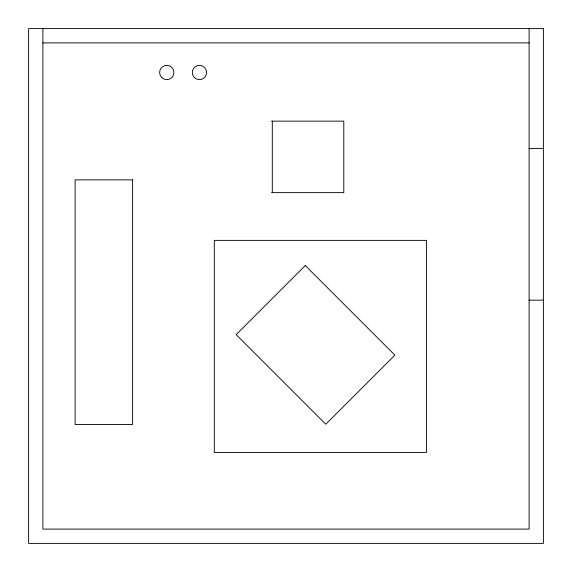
<?xml version="1.0" encoding="UTF-8"?>
<svg xmlns="http://www.w3.org/2000/svg" width="572" height="572" viewBox="0 0 572 572"><rect width="100%" height="100%" fill="white"/><g stroke="black" fill="none" stroke-linecap="round" stroke-linejoin="round"><path stroke-width="0.86" d="M42.9 42.9L529.1 42.9M271.55 121.142L343.801 121.142L343.801 192.642L271.55 192.642M529.1 148.577L543.4 148.577M529.1 300.157L543.4 300.157M529.1 28.6L529.1 529.1L42.9 529.1L42.9 28.6M272.301 121.142L272.301 192.642M305.298 265.537L236.186 334.649L325.768 424.231L394.88 355.119L305.298 265.537M543.4 28.6L28.6 28.6L28.6 543.4L543.4 543.4L543.4 28.6M132.597 179.865L75.111 179.865L75.111 424.51L132.597 424.51L132.597 179.865M426.426 240.376L214.3 240.376L214.3 452.509L426.426 452.509L426.426 240.376M161.726 77.542A7.15 7.15 0 0 0 173.688 74.331A7.15 7.15 0 0 0 164.929 65.58A7.15 7.15 0 0 0 161.726 77.542M194.387 77.542A7.15 7.15 0 0 0 206.349 74.331A7.15 7.15 0 0 0 197.597 65.58A7.15 7.15 0 0 0 194.387 77.542"/></g></svg>
